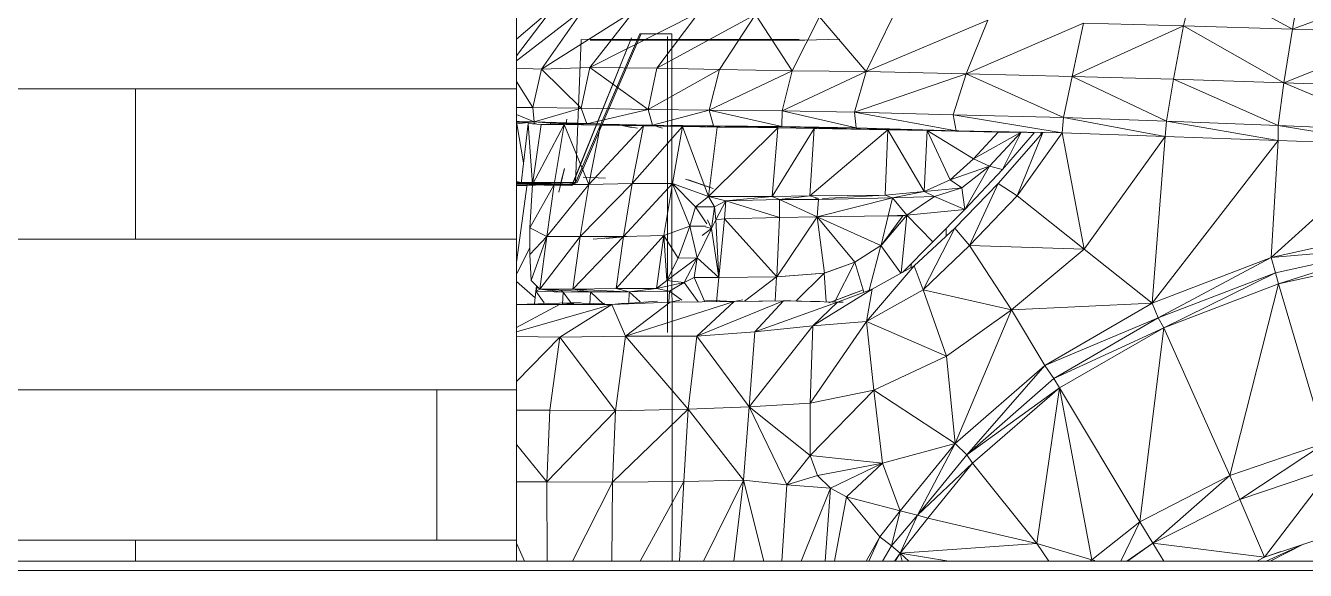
# Model space of a CAD drawing. Header units: inches. Extents: x -4169 to 1533, y -251 to 585.
# Drawn here: x -2072.84 to -2038.84, y 0 to 14.49 of the extents above; entities that cross this region are included whole.
import ezdxf

# ---------------------------------------------------------------- set-up
doc = ezdxf.new("R2010")
doc.units = ezdxf.units.IN
doc.header["$MEASUREMENT"] = 0
doc.linetypes.add('Aligning Line 1_8_', pattern=[0.25, 0.125, -0.125])
doc.linetypes.add('Grid Line 1_2_', pattern=[0.875, 0.5, -0.125, 0.125, -0.125])
for name, color, linetype, lineweight in [('0-1', 7, 'Continuous', 5), ('0-3', 8, 'Continuous', 9), ('A-FLOR', 192, 'Continuous', 13), ('A-FLOR-LEVL-1', 51, 'Grid Line 1_2_', 9), ('A-GENM', 5, 'Continuous', 9), ('A-WALL', 113, 'Continuous', 13), ('A-WALL-PATT-1', 111, 'Continuous', 9), ('G-ANNO-SYMB', 111, 'Aligning Line 1_8_', 9), ('G-ANNO-SYMB-1', 147, 'Aligning Line 1_8_', 9)]:
    doc.layers.add(name, color=color, linetype=linetype, lineweight=lineweight)

# ---------------------------------------------------------------- blocks, each defined once
blk = doc.blocks.new('CTR - 2nd Phase_rvt-1-BUILDING ELEVATION - WEST')
at = {"layer": 'A-FLOR-LEVL-1'}
blk.add_line((-4168.714, 0), (-1856.661, 0), dxfattribs=at)
blk = doc.blocks.new('Land_Rover_Evoque_-_SUV_Car_Vehicle_Automobile_13067 - Land Rover EVOQUE_dwg-1230547-BUILDING ELEVATION - WEST')
at = {"layer": 'A-GENM'}
for p, q in [((-2042.078, 14.479), (-2041.773, 15.805)), ((-2039.189, 14.386), (-2041.773, 15.805)), ((-2039.189, 14.386), (-2038.961, 15.731)), ((-2039.189, 14.386), (-2035.918, 15.618)), ((-2058.842, 14.943), (-2059.799, 13.679)), ((-2058.842, 14.943), (-2059.799, 14.124)), ((-2058.02, 14.925), (-2059.799, 13.549)), ((-2059.134, 13.33), (-2058.02, 14.925)), ((-2059.134, 13.33), (-2056.663, 14.889)), ((-2057.854, 13.37), (-2056.663, 14.889)), ((-2054.959, 14.833), (-2057.854, 13.37)), ((-2056.073, 13.353), (-2054.959, 14.833)), ((-2056.073, 13.353), (-2053.452, 14.777)), ((-2054.411, 13.316), (-2053.452, 14.777)), ((-2053.452, 14.777), (-2052.48, 13.28)), ((-2051.751, 14.721), (-2052.48, 13.28)), ((-2051.751, 14.721), (-2050.512, 13.263)), ((-2049.824, 14.684), (-2050.512, 13.263)), ((-2047.278, 14.629), (-2050.512, 13.263)), ((-2047.278, 14.629), (-2047.853, 13.207)), ((-2044.736, 14.554), (-2047.853, 13.207)), ((-2045.04, 13.133), (-2044.736, 14.554)), ((-2042.078, 14.479), (-2045.04, 13.133)), ((-2042.078, 14.479), (-2044.736, 14.554)), ((-2042.343, 13.058), (-2042.078, 14.479)), ((-2039.415, 12.964), (-2042.078, 14.479)), ((-2042.078, 14.479), (-2039.189, 14.386)), ((-2039.415, 12.964), (-2039.189, 14.386)), ((-2039.415, 12.964), (-2036.105, 14.292)), ((-2039.189, 14.386), (-2036.105, 14.292)), ((-2056.748, 14.158), (-2058.33, 10.237)), ((-2056.748, 14.158), (-2058.323, 10.238)), ((-2056.52, 14.268), (-2058.235, 10.307)), ((-2058.231, 10.311), (-2058.079, 14.114)), ((-2058.187, 10.311), (-2056.496, 14.25)), ((-2052.295, 14.12), (-2058.063, 14.123)), ((-2052.141, 14.099), (-2057.847, 14.094)), ((-2055.673, 14.268), (-2056.52, 14.268)), ((-2055.792, 14.197), (-2055.786, 6.324)), ((-2055.673, 14.268), (-2055.661, 0.25)), ((-2051.207, 14.123), (-2052.141, 14.099)), ((-2059.134, 13.33), (-2059.799, 13.357)), ((-2059.365, 12.312), (-2059.134, 13.33)), ((-2059.365, 12.312), (-2059.134, 13.33)), ((-2059.134, 13.33), (-2057.854, 13.37)), ((-2059.134, 13.33), (-2058.083, 12.294)), ((-2057.854, 13.37), (-2058.083, 12.294)), ((-2056.073, 13.353), (-2057.854, 13.37)), ((-2057.854, 13.37), (-2056.304, 12.258)), ((-2056.073, 13.353), (-2056.304, 12.258)), ((-2054.411, 13.316), (-2056.304, 12.258)), ((-2056.073, 13.353), (-2054.411, 13.316)), ((-2054.411, 13.316), (-2054.679, 12.24)), ((-2052.48, 13.28), (-2054.679, 12.24)), ((-2054.411, 13.316), (-2052.48, 13.28)), ((-2052.48, 13.28), (-2052.746, 12.223)), ((-2050.512, 13.263), (-2052.746, 12.223)), ((-2050.512, 13.263), (-2052.48, 13.28)), ((-2050.512, 13.263), (-2050.819, 12.186)), ((-2047.853, 13.207), (-2050.512, 13.263)), ((-2059.365, 12.312), (-2059.799, 12.995)), ((-2047.853, 13.207), (-2050.819, 12.186)), ((-2047.853, 13.207), (-2048.199, 12.112)), ((-2045.04, 13.133), (-2047.853, 13.207)), ((-2047.853, 13.207), (-2045.269, 12.038)), ((-2045.04, 13.133), (-2045.269, 12.038)), ((-2042.343, 13.058), (-2045.04, 13.133)), ((-2045.04, 13.133), (-2042.533, 11.944)), ((-2042.343, 13.058), (-2042.533, 11.944)), ((-2042.343, 13.058), (-2039.415, 12.964)), ((-2042.343, 13.058), (-2039.568, 11.831)), ((-2039.415, 12.964), (-2039.568, 11.831)), ((-2039.415, 12.964), (-2036.295, 12.852)), ((-2039.415, 12.964), (-2036.408, 11.699)), ((-2059.365, 12.312), (-2059.799, 12.311)), ((-2059.365, 12.312), (-2059.326, 11.927)), ((-2059.365, 12.312), (-2058.083, 12.294)), ((-2059.326, 11.927), (-2059.365, 12.312)), ((-2059.326, 11.927), (-2058.083, 12.294)), ((-2057.929, 11.872), (-2058.083, 12.294)), ((-2056.304, 12.258), (-2058.083, 12.294)), ((-2057.929, 11.872), (-2056.304, 12.258)), ((-2056.188, 11.835), (-2056.304, 12.258)), ((-2054.679, 12.24), (-2056.304, 12.258)), ((-2056.188, 11.835), (-2054.679, 12.24)), ((-2054.564, 11.818), (-2054.679, 12.24)), ((-2052.747, 11.801), (-2054.679, 12.24)), ((-2052.746, 12.223), (-2054.679, 12.24)), ((-2059.326, 11.927), (-2059.799, 12.12)), ((-2059.326, 11.927), (-2059.799, 11.937)), ((-2059.729, 11.936), (-2059.799, 11.936)), ((-2059.326, 11.927), (-2059.799, 11.91)), ((-2059.326, 11.927), (-2059.792, 11.87)), ((-2059.326, 11.927), (-2059.332, 11.875)), ((-2059.326, 11.927), (-2059.332, 11.875)), ((-2059.326, 11.927), (-2059.332, 11.875)), ((-2059.326, 11.927), (-2057.584, 11.872)), ((-2059.326, 11.927), (-2057.929, 11.872)), ((-2059.326, 11.927), (-2058.131, 11.871)), ((-2059.326, 11.927), (-2059.322, 11.875)), ((-2059.326, 11.927), (-2058.9, 11.89)), ((-2058.478, 11.89), (-2058.46, 11.999)), ((-2052.747, 11.801), (-2052.746, 12.223)), ((-2050.781, 11.764), (-2052.746, 12.223)), ((-2050.819, 12.186), (-2052.746, 12.223)), ((-2050.781, 11.764), (-2050.819, 12.186)), ((-2048.121, 11.69), (-2050.819, 12.186)), ((-2050.819, 12.186), (-2048.199, 12.112)), ((-2048.121, 11.69), (-2048.199, 12.112)), ((-2045.308, 11.634), (-2048.199, 12.112)), ((-2048.199, 12.112), (-2045.269, 12.038)), ((-2045.308, 11.634), (-2045.269, 12.038)), ((-2042.573, 11.541), (-2045.269, 12.038)), ((-2045.269, 12.038), (-2042.533, 11.944)), ((-2042.573, 11.541), (-2042.533, 11.944)), ((-2039.567, 11.428), (-2042.533, 11.944)), ((-2042.533, 11.944), (-2039.568, 11.831)), ((-2059.792, 11.87), (-2059.795, 11.847)), ((-2059.611, 10.833), (-2059.792, 11.87)), ((-2059.677, 10.283), (-2059.486, 11.878)), ((-2059.486, 11.878), (-2059.281, 11.874)), ((-2059.486, 11.878), (-2059.142, 11.859)), ((-2059.372, 10.264), (-2059.486, 11.878)), ((-2059.372, 10.264), (-2058.529, 11.859)), ((-2059.372, 10.264), (-2059.142, 11.859)), ((-2058.529, 11.859), (-2059.142, 11.859)), ((-2058.908, 11.847), (-2058.9, 11.89)), ((-2058.389, 11.877), (-2058.9, 11.89)), ((-2058.9, 11.89), (-2058.476, 11.871)), ((-2058.9, 11.89), (-2058.897, 11.847)), ((-2058.529, 11.859), (-2058.798, 10.264)), ((-2057.572, 11.84), (-2058.529, 11.859)), ((-2057.879, 10.264), (-2058.529, 11.859)), ((-2058.063, 11.86), (-2058.49, 11.859)), ((-2058.482, 11.847), (-2058.478, 11.89)), ((-2058.478, 11.89), (-2058.063, 11.86)), ((-2058.478, 11.89), (-2058.464, 11.847)), ((-2058.311, 11.871), (-2058.476, 11.871)), ((-2058.38, 11.883), (-2058.131, 11.871)), ((-2058.38, 11.883), (-2058.131, 11.871)), ((-2058.131, 11.871), (-2058.262, 11.874)), ((-2058.131, 11.871), (-2058.217, 11.871)), ((-2057.929, 11.871), (-2058.131, 11.871)), ((-2058.063, 11.86), (-2058.081, 11.847)), ((-2058.02, 11.849), (-2058.068, 11.859)), ((-2058.068, 11.859), (-2058.052, 11.847)), ((-2057.929, 11.872), (-2056.188, 11.835)), ((-2057.879, 10.264), (-2057.572, 11.84)), ((-2056.423, 11.821), (-2057.879, 10.264)), ((-2056.423, 11.821), (-2057.572, 11.84)), ((-2056.423, 11.822), (-2057.528, 11.846)), ((-2056.077, 11.822), (-2057.525, 11.854)), ((-2056.423, 11.823), (-2057.525, 11.853)), ((-2057.091, 11.832), (-2057.188, 11.84)), ((-2056.587, 11.757), (-2056.958, 11.821)), ((-2056.958, 11.821), (-2056.746, 11.779)), ((-2056.73, 10.284), (-2056.423, 11.821)), ((-2055.388, 11.803), (-2056.73, 10.284)), ((-2055.388, 11.803), (-2056.423, 11.821)), ((-2056.386, 11.822), (-2056.393, 11.847)), ((-2056.386, 11.822), (-2056.077, 11.822)), ((-2056.188, 11.835), (-2054.257, 11.799)), ((-2056.188, 11.835), (-2054.564, 11.818)), ((-2055.936, 11.818), (-2056.077, 11.822)), ((-2055.925, 11.761), (-2056.076, 11.802)), ((-2055.97, 11.813), (-2055.885, 11.822)), ((-2055.388, 11.803), (-2055.657, 10.285)), ((-2055.157, 11.803), (-2055.388, 11.803)), ((-2054.468, 11.784), (-2055.388, 11.803)), ((-2054.698, 9.939), (-2055.388, 11.803)), ((-2054.39, 11.784), (-2055.157, 11.803)), ((-2054.698, 9.939), (-2054.468, 11.784)), ((-2052.855, 11.765), (-2054.698, 9.939)), ((-2054.257, 11.799), (-2054.564, 11.818)), ((-2054.564, 11.818), (-2052.747, 11.801)), ((-2052.855, 11.765), (-2054.468, 11.784)), ((-2054.257, 11.799), (-2052.747, 11.801)), ((-2054.257, 11.799), (-2052.517, 11.782)), ((-2053.009, 9.94), (-2052.855, 11.765)), ((-2051.895, 11.747), (-2053.009, 9.94)), ((-2051.895, 11.747), (-2052.855, 11.765)), ((-2052.747, 11.801), (-2052.517, 11.782)), ((-2052.747, 11.801), (-2050.781, 11.764)), ((-2052.517, 11.782), (-2050.666, 11.745)), ((-2052.517, 11.782), (-2050.781, 11.764)), ((-2052.009, 9.96), (-2051.895, 11.747)), ((-2049.933, 11.71), (-2052.009, 9.96)), ((-2051.895, 11.748), (-2051.818, 11.747)), ((-2049.933, 11.71), (-2051.895, 11.747)), ((-2051.818, 11.747), (-2049.586, 11.71)), ((-2050.781, 11.764), (-2050.666, 11.745)), ((-2050.781, 11.764), (-2048.121, 11.69)), ((-2050.666, 11.745), (-2048.121, 11.69)), ((-2049.933, 11.71), (-2050.01, 9.981)), ((-2049.933, 11.71), (-2048.894, 11.692)), ((-2049.933, 11.71), (-2048.972, 10.078)), ((-2049.586, 11.71), (-2047.432, 11.673)), ((-2048.972, 10.078), (-2048.894, 11.692)), ((-2048.894, 11.692), (-2047.009, 11.654)), ((-2048.894, 11.692), (-2048.278, 10.385)), ((-2048.894, 11.692), (-2047.663, 10.943)), ((-2048.121, 11.691), (-2048.046, 11.689)), ((-2048.121, 11.69), (-2045.308, 11.634)), ((-2047.663, 10.943), (-2046.392, 11.655)), ((-2047.663, 10.943), (-2047.009, 11.654)), ((-2047.009, 11.656), (-2047.432, 11.673)), ((-2046.392, 11.655), (-2047.237, 10.751)), ((-2047.009, 11.654), (-2046.392, 11.655)), ((-2045.818, 11.644), (-2047.003, 10.288)), ((-2046.892, 10.656), (-2046.392, 11.655)), ((-2046.892, 10.656), (-2046.045, 11.636)), ((-2045.814, 11.644), (-2046.5, 9.962)), ((-2045.308, 11.634), (-2046.5, 9.962)), ((-2046.045, 11.636), (-2046.392, 11.655)), ((-2045.866, 11.645), (-2045.877, 11.576)), ((-2045.308, 11.634), (-2044.724, 8.542)), ((-2045.308, 11.634), (-2042.573, 11.541)), ((-2039.567, 11.428), (-2039.568, 11.831)), ((-2036.447, 11.315), (-2039.568, 11.831)), ((-2039.568, 11.831), (-2036.408, 11.699)), ((-2044.724, 8.542), (-2042.573, 11.541)), ((-2042.911, 7.103), (-2042.573, 11.541)), ((-2042.911, 7.103), (-2039.567, 11.428)), ((-2042.573, 11.541), (-2039.567, 11.428)), ((-2039.567, 11.428), (-2039.755, 8.316)), ((-2039.755, 8.316), (-2036.447, 11.315)), ((-2039.567, 11.428), (-2036.447, 11.315)), ((-2048.278, 10.385), (-2047.663, 10.943)), ((-2047.663, 10.943), (-2047.237, 10.751)), ((-2058.524, 10.687), (-2058.677, 10.053)), ((-2058.631, 10.276), (-2058.524, 10.687)), ((-2048.278, 10.385), (-2047.29, 10.733)), ((-2047.237, 10.751), (-2047.969, 10.175)), ((-2047.892, 9.598), (-2047.237, 10.751)), ((-2047.892, 9.598), (-2046.892, 10.656)), ((-2046.892, 10.656), (-2047.237, 10.751)), ((-2059.673, 10.318), (-2059.799, 10.337)), ((-2059.799, 10.321), (-2058.25, 10.312)), ((-2059.799, 10.316), (-2058.269, 10.308)), ((-2059.799, 10.315), (-2058.269, 10.308)), ((-2059.799, 10.29), (-2058.27, 10.313)), ((-2059.799, 10.271), (-2058.27, 10.313)), ((-2059.799, 10.289), (-2058.25, 10.312)), ((-2059.677, 10.288), (-2059.799, 10.282)), ((-2059.677, 10.288), (-2059.799, 10.282)), ((-2059.677, 10.288), (-2059.799, 10.282)), ((-2059.799, 10.273), (-2058.278, 10.274)), ((-2058.278, 10.274), (-2059.799, 10.221)), ((-2059.52, 10.273), (-2059.799, 8.199)), ((-2059.799, 10.249), (-2058.33, 10.237)), ((-2059.372, 10.264), (-2059.677, 10.283)), ((-2059.518, 10.295), (-2058.27, 10.313)), ((-2059.518, 10.295), (-2059.049, 10.285)), ((-2059.372, 10.264), (-2059.449, 9.111)), ((-2058.798, 10.264), (-2059.449, 9.111)), ((-2059.372, 10.264), (-2058.798, 10.264)), ((-2058.798, 10.264), (-2058.99, 8.881)), ((-2057.882, 10.26), (-2058.99, 8.881)), ((-2057.879, 10.264), (-2058.798, 10.264)), ((-2058.326, 10.306), (-2058.384, 10.305)), ((-2058.33, 10.237), (-2058.278, 10.274)), ((-2058.33, 10.237), (-2058.323, 10.238)), ((-2058.269, 10.308), (-2058.326, 10.306)), ((-2058.278, 10.274), (-2058.187, 10.311)), ((-2058.249, 10.309), (-2058.269, 10.308)), ((-2058.231, 10.311), (-2058.249, 10.309)), ((-2056.73, 10.284), (-2058.109, 8.881)), ((-2057.879, 10.264), (-2058.109, 8.881)), ((-2058.029, 10.457), (-2057.431, 10.432)), ((-2056.73, 10.284), (-2057.879, 10.264)), ((-2055.657, 10.285), (-2056.96, 8.882)), ((-2056.96, 8.882), (-2056.73, 10.284)), ((-2055.657, 10.285), (-2056.73, 10.284)), ((-2055.657, 10.285), (-2055.886, 8.901)), ((-2054.698, 9.939), (-2055.657, 10.285)), ((-2055.657, 10.285), (-2055.043, 9.67)), ((-2055.657, 10.285), (-2055.197, 9.152)), ((-2055.307, 10.401), (-2054.576, 10.151)), ((-2055.231, 10.381), (-2054.576, 10.151)), ((-2048.972, 10.078), (-2048.278, 10.385)), ((-2048.278, 10.385), (-2047.969, 10.175)), ((-2048.158, 9.096), (-2047.003, 10.288)), ((-2047.769, 8.635), (-2047.003, 10.288)), ((-2046.5, 9.962), (-2047.003, 10.288)), ((-2054.698, 9.939), (-2055.043, 9.67)), ((-2053.009, 9.94), (-2054.698, 9.939)), ((-2054.698, 9.939), (-2054.235, 9.824)), ((-2054.698, 9.939), (-2054.542, 9.67)), ((-2053.009, 9.94), (-2054.235, 9.824)), ((-2052.814, 9.864), (-2054.235, 9.824)), ((-2052.009, 9.96), (-2053.009, 9.94)), ((-2053.009, 9.94), (-2052.814, 9.864)), ((-2052.009, 9.96), (-2052.814, 9.864)), ((-2051.777, 9.865), (-2052.814, 9.864)), ((-2051.816, 9.403), (-2052.814, 9.864)), ((-2052.814, 9.384), (-2052.814, 9.864)), ((-2052.009, 9.96), (-2050.01, 9.981)), ((-2052.009, 9.96), (-2051.777, 9.884)), ((-2051.777, 9.865), (-2051.857, 9.884)), ((-2051.816, 9.403), (-2049.816, 9.904)), ((-2051.816, 9.403), (-2051.777, 9.865)), ((-2049.816, 9.904), (-2051.777, 9.865)), ((-2050.01, 9.981), (-2051.667, 9.89)), ((-2050.01, 9.981), (-2048.972, 10.078)), ((-2050.01, 9.981), (-2049.816, 9.904)), ((-2049.931, 9.424), (-2049.816, 9.904)), ((-2048.972, 10.078), (-2049.816, 9.904)), ((-2048.699, 9.944), (-2049.816, 9.904)), ((-2049.432, 9.443), (-2049.816, 9.904)), ((-2049.432, 9.443), (-2048.699, 9.944)), ((-2048.972, 10.078), (-2048.044, 10.167)), ((-2048.972, 10.078), (-2048.699, 9.944)), ((-2047.969, 10.175), (-2048.699, 9.944)), ((-2047.892, 9.598), (-2048.699, 9.944)), ((-2047.969, 10.175), (-2048.026, 10.183)), ((-2047.892, 9.598), (-2047.969, 10.175)), ((-2047.769, 8.635), (-2046.5, 9.962)), ((-2044.724, 8.542), (-2046.5, 9.962)), ((-2055.043, 9.67), (-2055.197, 9.152)), ((-2055.043, 9.67), (-2054.542, 9.67)), ((-2055.043, 9.67), (-2054.74, 9.218)), ((-2054.542, 9.67), (-2054.618, 9.094)), ((-2054.235, 9.824), (-2054.542, 9.67)), ((-2054.504, 9.325), (-2054.542, 9.67)), ((-2054.504, 9.325), (-2054.235, 9.824)), ((-2054.273, 9.344), (-2054.235, 9.824)), ((-2052.814, 9.384), (-2054.235, 9.824)), ((-2049.432, 9.443), (-2047.892, 9.598)), ((-2048.738, 8.733), (-2047.892, 9.598)), ((-2054.618, 9.094), (-2054.723, 9.318)), ((-2054.504, 9.325), (-2054.618, 9.094)), ((-2054.273, 9.344), (-2054.504, 9.325)), ((-2054.426, 7.788), (-2054.504, 9.325)), ((-2054.426, 7.788), (-2054.273, 9.344)), ((-2052.814, 9.384), (-2054.273, 9.344)), ((-2052.888, 7.809), (-2054.273, 9.344)), ((-2052.888, 7.809), (-2051.811, 9.404)), ((-2052.888, 7.809), (-2052.811, 9.384)), ((-2051.811, 9.404), (-2052.814, 9.384)), ((-2051.811, 9.404), (-2052.814, 9.384)), ((-2051.816, 9.403), (-2052.814, 9.384)), ((-2051.816, 9.403), (-2052.814, 9.384)), ((-2049.931, 9.424), (-2051.816, 9.403)), ((-2049.931, 9.424), (-2051.816, 9.403)), ((-2049.926, 9.424), (-2051.811, 9.404)), ((-2051.619, 7.907), (-2051.811, 9.404)), ((-2051.811, 9.404), (-2050.121, 8.638)), ((-2051.811, 9.404), (-2050.811, 8.196)), ((-2049.432, 9.443), (-2050.123, 8.636)), ((-2049.432, 9.443), (-2050.117, 8.637)), ((-2049.926, 9.424), (-2050.116, 8.645)), ((-2049.541, 9.425), (-2050.088, 8.677)), ((-2049.432, 9.443), (-2049.931, 9.424)), ((-2049.432, 9.443), (-2049.931, 9.424)), ((-2049.432, 9.443), (-2049.926, 9.424)), ((-2049.432, 9.443), (-2049.926, 9.424)), ((-2049.541, 9.425), (-2049.926, 9.424)), ((-2049.432, 9.443), (-2049.583, 7.905)), ((-2049.432, 9.443), (-2049.541, 9.425)), ((-2049.432, 9.443), (-2048.738, 8.733)), ((-2059.448, 8.401), (-2059.449, 9.111)), ((-2058.99, 8.881), (-2059.449, 9.111)), ((-2058.99, 8.881), (-2059.448, 8.401)), ((-2058.99, 8.881), (-2059.41, 7.709)), ((-2058.99, 8.881), (-2059.181, 7.478)), ((-2058.109, 8.881), (-2059.181, 7.478)), ((-2058.99, 8.881), (-2058.109, 8.881)), ((-2056.96, 8.882), (-2058.3, 7.479)), ((-2058.109, 8.881), (-2058.3, 7.479)), ((-2056.96, 8.882), (-2058.109, 8.881)), ((-2057.76, 8.805), (-2056.932, 8.876)), ((-2057.414, 8.824), (-2056.77, 8.883)), ((-2055.886, 8.901), (-2057.152, 7.499)), ((-2057.152, 7.499), (-2056.96, 8.882)), ((-2055.886, 8.901), (-2056.96, 8.882)), ((-2055.886, 8.901), (-2056.078, 7.499)), ((-2055.197, 9.152), (-2055.886, 8.901)), ((-2055.886, 8.901), (-2055.503, 8.306)), ((-2055.886, 8.901), (-2055.81, 7.71)), ((-2055.197, 9.152), (-2055.503, 8.306)), ((-2055.197, 9.152), (-2054.779, 9.152)), ((-2055.197, 9.152), (-2055.002, 8.307)), ((-2054.618, 9.094), (-2055.002, 8.307)), ((-2054.618, 9.094), (-2054.868, 8.907)), ((-2054.618, 9.094), (-2054.779, 9.137)), ((-2054.426, 7.788), (-2054.618, 9.094)), ((-2048.158, 9.096), (-2049.237, 8.096)), ((-2049.236, 8.096), (-2048.158, 9.096)), ((-2049, 7.463), (-2048.158, 9.096)), ((-2048.384, 8.887), (-2048.384, 9.095)), ((-2047.769, 8.635), (-2048.158, 9.096)), ((-2039.755, 8.316), (-2036.481, 9.048)), ((-2059.448, 8.59), (-2059.78, 7.904)), ((-2050.815, 8.194), (-2050.123, 8.636)), ((-2050.434, 7.45), (-2050.123, 8.636)), ((-2050.123, 8.636), (-2049.593, 7.899)), ((-2049.549, 7.924), (-2048.738, 8.733)), ((-2049, 7.463), (-2047.769, 8.635)), ((-2046.649, 6.927), (-2047.769, 8.635)), ((-2047.769, 8.635), (-2044.724, 8.542)), ((-2046.649, 6.927), (-2044.724, 8.542)), ((-2042.911, 7.103), (-2044.724, 8.542)), ((-2036.442, 8.607), (-2039.755, 8.316)), ((-2036.442, 8.607), (-2039.638, 7.913)), ((-2036.442, 8.607), (-2039.56, 7.624)), ((-2059.41, 7.709), (-2059.448, 8.401)), ((-2055.81, 7.71), (-2055.002, 8.307)), ((-2055.503, 8.306), (-2055.81, 7.71)), ((-2055.503, 8.306), (-2055.002, 8.307)), ((-2055.347, 7.653), (-2055.002, 8.307)), ((-2055.078, 7.788), (-2055.002, 8.307)), ((-2054.427, 7.789), (-2055.002, 8.307)), ((-2051.623, 7.905), (-2050.815, 8.194)), ((-2051.623, 7.905), (-2050.815, 8.194)), ((-2051.619, 7.905), (-2050.81, 8.194)), ((-2051.351, 7.136), (-2050.815, 8.194)), ((-2050.815, 8.194), (-2050.574, 7.398)), ((-2049.309, 8.163), (-2049.327, 8.046)), ((-2042.911, 7.103), (-2039.755, 8.316)), ((-2042.757, 6.719), (-2039.755, 8.316)), ((-2039.638, 7.913), (-2039.755, 8.316)), ((-2036.364, 8.319), (-2039.56, 7.624)), ((-2052.891, 7.808), (-2051.623, 7.905)), ((-2052.888, 7.809), (-2051.623, 7.905)), ((-2052.888, 7.809), (-2051.619, 7.905)), ((-2052.888, 7.809), (-2051.623, 7.905)), ((-2051.623, 7.905), (-2052.375, 7.163)), ((-2051.623, 7.905), (-2051.571, 7.142)), ((-2050.502, 6.616), (-2049.236, 8.096)), ((-2050.353, 7.481), (-2049.236, 8.096)), ((-2049, 7.463), (-2049.236, 8.096)), ((-2039.638, 7.913), (-2042.757, 6.719)), ((-2042.602, 6.45), (-2039.638, 7.913)), ((-2039.56, 7.624), (-2039.638, 7.913)), ((-2059.799, 7.684), (-2059.305, 7.243)), ((-2059.181, 7.478), (-2059.41, 7.709)), ((-2059.272, 7.57), (-2059.29, 7.421)), ((-2059.241, 7.539), (-2059.29, 7.421)), ((-2057.152, 7.499), (-2058.3, 7.479)), ((-2056.078, 7.499), (-2057.152, 7.499)), ((-2057.152, 7.499), (-2056.804, 7.403)), ((-2056.078, 7.499), (-2056.804, 7.403)), ((-2055.81, 7.71), (-2056.078, 7.499)), ((-2056.078, 7.499), (-2055.347, 7.653)), ((-2056.078, 7.499), (-2055.731, 7.423)), ((-2055.81, 7.71), (-2055.347, 7.653)), ((-2055.347, 7.653), (-2055.731, 7.423)), ((-2055.078, 7.788), (-2055.347, 7.653)), ((-2054.976, 7.139), (-2055.347, 7.653)), ((-2055.078, 7.788), (-2054.427, 7.788)), ((-2055.078, 7.788), (-2054.801, 7.141)), ((-2054.427, 7.788), (-2054.486, 7.145)), ((-2054.427, 7.788), (-2052.891, 7.808)), ((-2052.891, 7.808), (-2053.741, 7.155)), ((-2052.891, 7.808), (-2052.931, 7.168)), ((-2051.929, 6.5), (-2050.353, 7.481)), ((-2051.277, 7.134), (-2050.354, 7.481)), ((-2051.277, 7.134), (-2050.353, 7.481)), ((-2050.502, 6.616), (-2050.353, 7.481)), ((-2039.56, 7.624), (-2042.602, 6.45)), ((-2039.56, 7.624), (-2040.855, 2.524)), ((-2038.314, 3.39), (-2039.56, 7.624)), ((-2059.29, 7.421), (-2059.317, 7.085)), ((-2059.29, 7.421), (-2059.178, 7.478)), ((-2058.564, 7.402), (-2059.29, 7.421)), ((-2059.064, 7.113), (-2059.29, 7.421)), ((-2058.3, 7.479), (-2059.181, 7.478)), ((-2059.181, 7.478), (-2058.564, 7.402)), ((-2059.181, 7.478), (-2057.837, 7.403)), ((-2058.564, 7.402), (-2058.613, 7.446)), ((-2058.564, 7.402), (-2058.577, 7.069)), ((-2057.837, 7.403), (-2058.564, 7.402)), ((-2058.339, 7.101), (-2058.564, 7.402)), ((-2058.3, 7.479), (-2056.848, 7.405)), ((-2058.3, 7.479), (-2057.837, 7.403)), ((-2057.837, 7.403), (-2057.851, 7.07)), ((-2056.848, 7.403), (-2057.837, 7.403)), ((-2057.478, 7.07), (-2057.837, 7.403)), ((-2056.05, 7.156), (-2057.264, 7.07)), ((-2054.016, 7.151), (-2056.905, 6.226)), ((-2056.804, 7.403), (-2056.816, 7.102)), ((-2055.731, 7.423), (-2056.804, 7.403)), ((-2056.515, 7.141), (-2056.804, 7.403)), ((-2055.731, 7.423), (-2055.756, 7.129)), ((-2055.41, 7.184), (-2055.731, 7.423)), ((-2055.46, 7.181), (-2055.717, 7.13)), ((-2054.016, 7.151), (-2055.717, 7.13)), ((-2052.704, 7.171), (-2055.012, 6.228)), ((-2054.016, 7.151), (-2055.012, 6.228)), ((-2054.016, 7.151), (-2054.779, 7.183)), ((-2054.016, 7.151), (-2053.785, 7.19)), ((-2052.704, 7.171), (-2054.016, 7.151)), ((-2052.513, 7.171), (-2054.016, 7.151)), ((-2052.704, 7.171), (-2053.47, 6.345)), ((-2052.704, 7.171), (-2052.513, 7.171)), ((-2051.277, 7.134), (-2052.704, 7.171)), ((-2051.743, 7.149), (-2052.704, 7.171)), ((-2051.507, 7.118), (-2050.584, 7.464)), ((-2051.507, 7.118), (-2050.803, 7.382)), ((-2050.502, 6.616), (-2049, 7.463)), ((-2046.649, 6.927), (-2049, 7.463)), ((-2048.381, 5.696), (-2049, 7.463)), ((-2059.799, 7.069), (-2058.082, 7.127)), ((-2057.264, 7.07), (-2059.799, 6.347)), ((-2059.799, 7.067), (-2058.659, 7.069)), ((-2058.659, 7.069), (-2059.799, 6.456)), ((-2057.453, 7.107), (-2058.659, 7.069)), ((-2058.659, 7.069), (-2058.275, 7.107)), ((-2057.264, 7.07), (-2058.659, 7.069)), ((-2057.264, 7.07), (-2058.646, 6.205)), ((-2055.717, 7.13), (-2057.264, 7.07)), ((-2057.264, 7.07), (-2056.933, 7.109)), ((-2057.264, 7.07), (-2056.905, 6.226)), ((-2055.717, 7.13), (-2056.905, 6.226)), ((-2051.277, 7.134), (-2053.47, 6.345)), ((-2051.929, 6.5), (-2051.277, 7.134)), ((-2051.277, 7.134), (-2051.124, 7.134)), ((-2046.649, 6.927), (-2048.381, 5.696)), ((-2048.147, 3.372), (-2046.649, 6.927)), ((-2046.649, 6.927), (-2042.911, 7.103)), ((-2045.761, 5.448), (-2046.649, 6.927)), ((-2045.761, 5.448), (-2042.911, 7.103)), ((-2042.757, 6.719), (-2042.911, 7.103)), ((-2051.929, 6.5), (-2053.621, 4.347)), ((-2051.929, 6.5), (-2053.47, 6.345)), ((-2052.002, 4.444), (-2050.502, 6.616)), ((-2051.929, 6.5), (-2052.002, 4.444)), ((-2051.929, 6.5), (-2050.502, 6.616)), ((-2050.307, 4.792), (-2050.502, 6.616)), ((-2050.502, 6.616), (-2048.381, 5.696)), ((-2042.757, 6.719), (-2045.761, 5.448)), ((-2042.757, 6.719), (-2045.529, 5.103)), ((-2042.602, 6.45), (-2042.757, 6.719)), ((-2059.799, 6.218), (-2058.646, 6.205)), ((-2058.646, 6.205), (-2059.799, 5.024)), ((-2058.646, 6.205), (-2058.914, 4.265)), ((-2058.646, 6.205), (-2056.905, 6.226)), ((-2058.646, 6.205), (-2057.174, 4.247)), ((-2056.905, 6.226), (-2057.174, 4.247)), ((-2056.905, 6.226), (-2055.012, 6.228)), ((-2056.905, 6.226), (-2055.241, 4.288)), ((-2055.012, 6.228), (-2055.241, 4.288)), ((-2055.012, 6.228), (-2053.47, 6.345)), ((-2055.012, 6.228), (-2053.621, 4.347)), ((-2053.47, 6.345), (-2053.621, 4.347)), ((-2042.602, 6.45), (-2045.529, 5.103)), ((-2042.602, 6.45), (-2045.374, 4.854)), ((-2042.602, 6.45), (-2043.242, 1.293)), ((-2040.855, 2.524), (-2042.602, 6.45)), ((-2050.307, 4.792), (-2048.381, 5.696)), ((-2048.147, 3.372), (-2048.381, 5.696)), ((-2045.761, 5.448), (-2048.147, 3.372)), ((-2047.838, 3.075), (-2045.761, 5.448)), ((-2045.529, 5.103), (-2045.761, 5.448)), ((-2045.529, 5.103), (-2047.838, 3.075)), ((-2045.374, 4.854), (-2045.529, 5.103)), ((-2050.307, 4.792), (-2052.002, 4.444)), ((-2052.001, 3.052), (-2050.307, 4.792)), ((-2048.147, 3.372), (-2050.307, 4.792)), ((-2050.073, 2.852), (-2050.307, 4.792)), ((-2045.374, 4.854), (-2047.838, 3.075)), ((-2045.374, 4.854), (-2047.683, 2.854)), ((-2045.374, 4.854), (-2045.979, 0.714)), ((-2044.513, 0.283), (-2045.374, 4.854)), ((-2043.242, 1.293), (-2045.374, 4.854)), ((-2052.002, 4.444), (-2053.621, 4.347)), ((-2052.001, 3.052), (-2052.002, 4.444)), ((-2059.799, 4.264), (-2058.914, 4.265)), ((-2058.99, 2.353), (-2058.914, 4.265)), ((-2058.99, 2.353), (-2057.174, 4.247)), ((-2058.914, 4.265), (-2057.174, 4.247)), ((-2057.249, 2.345), (-2055.241, 4.288)), ((-2057.174, 4.247), (-2057.249, 2.345)), ((-2057.174, 4.247), (-2055.241, 4.288)), ((-2055.241, 4.288), (-2055.355, 2.367)), ((-2055.241, 4.288), (-2053.621, 4.347)), ((-2055.241, 4.288), (-2053.773, 2.397)), ((-2053.773, 2.397), (-2053.621, 4.347)), ((-2052.001, 3.052), (-2053.621, 4.347)), ((-2053.621, 4.347), (-2052.616, 2.273)), ((-2059.799, 3.348), (-2058.99, 2.353)), ((-2048.147, 3.372), (-2050.073, 2.852)), ((-2048.147, 3.372), (-2049.609, 1.584)), ((-2049.147, 1.469), (-2048.147, 3.372)), ((-2047.838, 3.075), (-2049.147, 1.469)), ((-2047.838, 3.075), (-2048.147, 3.372)), ((-2047.838, 3.075), (-2047.683, 2.854)), ((-2038.314, 3.39), (-2040.855, 2.524)), ((-2038.314, 3.39), (-2040.585, 1.89)), ((-2052.001, 3.052), (-2052.616, 2.273)), ((-2050.073, 2.852), (-2052.001, 3.052)), ((-2051.808, 2.524), (-2052.001, 3.052)), ((-2050.073, 2.852), (-2051.808, 2.524)), ((-2050.073, 2.852), (-2051.46, 2.188)), ((-2050.073, 2.852), (-2051.036, 1.957)), ((-2049.609, 1.584), (-2050.073, 2.852)), ((-2047.683, 2.854), (-2049.147, 1.469)), ((-2047.683, 2.854), (-2048.876, 1.393)), ((-2047.683, 2.854), (-2045.979, 0.714)), ((-2055.355, 2.367), (-2053.773, 2.397)), ((-2053.773, 2.397), (-2054.832, 0.25)), ((-2053.773, 2.397), (-2054.024, 0.25)), ((-2053.773, 2.397), (-2052.616, 2.273)), ((-2053.773, 2.397), (-2053.229, 0.25)), ((-2051.808, 2.524), (-2052.616, 2.273)), ((-2051.46, 2.188), (-2051.808, 2.524)), ((-2040.855, 2.524), (-2043.242, 1.293)), ((-2040.855, 2.524), (-2042.896, 0.726)), ((-2040.855, 2.524), (-2040.585, 1.89)), ((-2040.585, 1.89), (-2038.121, 2.718)), ((-2040.585, 1.89), (-2038.121, 2.718)), ((-2039.929, 0.354), (-2038.121, 2.718)), ((-2059.799, 2.357), (-2058.99, 2.353)), ((-2058.99, 2.353), (-2057.249, 2.345)), ((-2058.99, 2.353), (-2058.988, 0.25)), ((-2057.249, 2.345), (-2058.314, 0.25)), ((-2057.249, 2.345), (-2057.271, 0.25)), ((-2057.249, 2.345), (-2055.355, 2.367)), ((-2055.355, 2.367), (-2056.514, 0.25)), ((-2055.355, 2.367), (-2055.468, 0.25)), ((-2052.616, 2.273), (-2052.747, 0.25)), ((-2051.46, 2.188), (-2052.616, 2.273)), ((-2051.46, 2.188), (-2052.238, 0.25)), ((-2051.46, 2.188), (-2051.602, 0.25)), ((-2051.036, 1.957), (-2051.46, 2.188)), ((-2051.036, 1.957), (-2051.353, 0.25)), ((-2049.609, 1.584), (-2051.036, 1.957)), ((-2051.036, 1.957), (-2050.147, 0.892)), ((-2042.896, 0.726), (-2040.585, 1.89)), ((-2042.896, 0.726), (-2040.585, 1.89)), ((-2039.929, 0.354), (-2040.585, 1.89)), ((-2049.609, 1.584), (-2050.147, 0.892)), ((-2049.609, 1.584), (-2049.84, 0.653)), ((-2049.147, 1.469), (-2049.84, 0.653)), ((-2049.147, 1.469), (-2049.609, 1.584)), ((-2049.147, 1.469), (-2049.607, 0.461)), ((-2048.876, 1.393), (-2049.607, 0.461)), ((-2049.147, 1.469), (-2048.876, 1.393)), ((-2048.876, 1.393), (-2045.979, 0.714)), ((-2044.513, 0.283), (-2043.242, 1.293)), ((-2043.743, 0.25), (-2043.242, 1.293)), ((-2043.242, 1.293), (-2042.896, 0.726)), ((-2039.929, 0.354), (-2037.619, 1.115)), ((-2059.799, 0.722), (-2059.586, 0.25)), ((-2050.147, 0.892), (-2050.51, 0.25)), ((-2050.147, 0.892), (-2050.436, 0.25)), ((-2049.84, 0.653), (-2050.147, 0.892)), ((-2045.979, 0.714), (-2049.607, 0.461)), ((-2044.513, 0.283), (-2045.979, 0.714)), ((-2045.979, 0.714), (-2045.658, 0.25)), ((-2043.588, 0.25), (-2042.896, 0.726)), ((-2043.569, 0.25), (-2042.896, 0.726)), ((-2042.602, 0.25), (-2042.896, 0.726)), ((-2042.896, 0.726), (-2039.929, 0.354)), ((-2038.927, 0.684), (-2039.884, 0.25)), ((-2039.775, 0.25), (-2038.892, 0.695)), ((-2049.84, 0.653), (-2050.081, 0.25)), ((-2049.607, 0.461), (-2049.84, 0.653)), ((-2049.607, 0.461), (-2049.762, 0.25)), ((-2049.607, 0.461), (-2049.737, 0.25)), ((-2048.312, 0.25), (-2049.607, 0.461)), ((-2049.38, 0.25), (-2049.607, 0.461)), ((-2049.554, 0.25), (-2049.607, 0.461)), ((-2040.131, 0.25), (-2039.929, 0.354)), ((-2039.497, 0.502), (-2039.933, 0.354)), ((-2044.513, 0.283), (-2044.564, 0.25)), ((-2044.434, 0.261), (-2044.513, 0.283))]:
    blk.add_line(p, q, dxfattribs=at)
blk = doc.blocks.new('Land_Rover_Evoque_-_SUV_Car_Vehicle_Automobile_13067 - Land_Rover_Evoque_-_SUV_Car_Vehicle_Automobile_13067-1230553-BUILDING ELEVATION - WEST')
blk.add_blockref('Land_Rover_Evoque_-_SUV_Car_Vehicle_Automobile_13067 - Land Rover EVOQUE_dwg-1230547-BUILDING ELEVATION - WEST', (0, 0))
blk = doc.blocks.new('CTR  - Topography_rvt-1-BUILDING ELEVATION - WEST')
at = {"layer": 'A-FLOR-LEVL-1'}
blk.add_line((-4168.714, 0), (-1856.661, 0), dxfattribs=at)
at = {"layer": 'G-ANNO-SYMB-1'}
blk.add_line((-1953.4, 0), (-4072, 0), dxfattribs=at)
at = {"layer": '0-3'}
blk.add_blockref('Land_Rover_Evoque_-_SUV_Car_Vehicle_Automobile_13067 - Land_Rover_Evoque_-_SUV_Car_Vehicle_Automobile_13067-1230553-BUILDING ELEVATION - WEST', (0, 0), dxfattribs=at)
blk = doc.blocks.new('CTR - 1st Phase - Common Walls_rvt-1-BUILDING ELEVATION - WEST')
at = {"layer": 'A-FLOR-LEVL-1'}
blk.add_line((-4168.714, 0), (-1856.661, 0), dxfattribs=at)
at = {"layer": 'G-ANNO-SYMB-1'}
blk.add_line((-1953.4, 0), (-4072, 0), dxfattribs=at)

msp = doc.modelspace()

# ---------------------------------------------------------------- hatches: boundary and pattern name
at = {"layer": 'A-WALL-PATT-1'}
h = msp.add_hatch(dxfattribs=at)
h.set_pattern_fill('FP_10', color=256, style=0, pattern_type=2)
h.set_pattern_definition([(0, (-2061.924, 0.8), (0, 4), []), (90, (-2061.924, 0.8), (-8, 8), [4, -28]), (90, (-2045.924, 4.8), (-8, 8), [4, -28])])
h.paths.add_polyline_path([(-2218.225, 0.25), (-2059.799, 0.25), (-2059.799, 36), (-2255.963, 36), (-2255.963, 0.25)], flags=0)

# ---------------------------------------------------------------- linework, layer by layer
at = {"layer": 'A-FLOR'}
for p, q in [((-3829.324, 0), (-1953.4, 0)), ((-2618.724, 0.25), (-1953.4, 0.25))]:
    msp.add_line(p, q, dxfattribs=at)
at = {"layer": 'A-FLOR-LEVL-1'}
msp.add_line((-4167.964, 0), (-1857.411, 0), dxfattribs=at)
at = {"layer": 'A-WALL'}
msp.add_line((-2059.799, 0.25), (-2059.799, 36), dxfattribs=at)
at = {"layer": 'G-ANNO-SYMB'}
msp.add_line((-1953.4, 0), (-4072, 0), dxfattribs=at)

# ---------------------------------------------------------------- block references
at = {"layer": '0-1'}
for name in ['CTR - 2nd Phase_rvt-1-BUILDING ELEVATION - WEST', 'CTR - 1st Phase - Common Walls_rvt-1-BUILDING ELEVATION - WEST', 'CTR  - Topography_rvt-1-BUILDING ELEVATION - WEST']:
    msp.add_blockref(name, (0, 0), dxfattribs=at)

doc.saveas('drawing.dxf')
